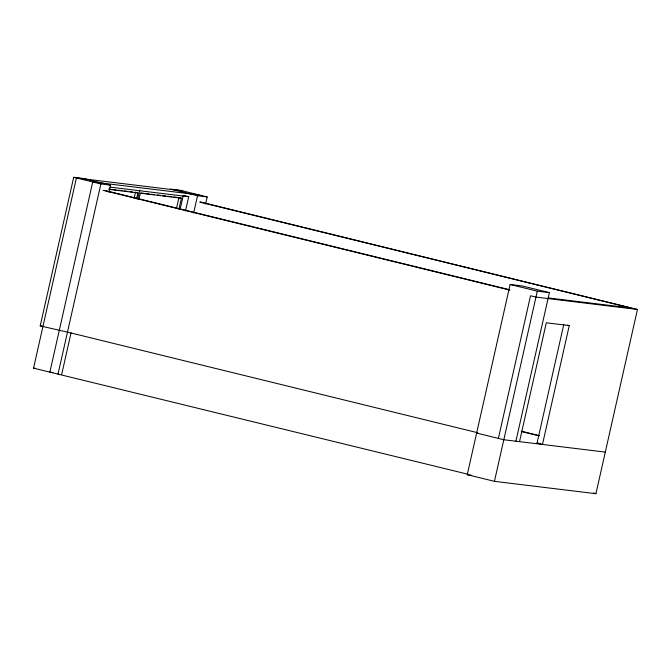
<?xml version="1.0" encoding="UTF-8"?>
<svg xmlns="http://www.w3.org/2000/svg" width="671" height="671" viewBox="0 0 671 671"><rect width="100%" height="100%" fill="white"/><g stroke="black" fill="none" stroke-linecap="round" stroke-linejoin="round"><path stroke-width="1.01" d="M71.26 333.017L40.21 325.88L73.693 177.295L83.355 178.469L110.539 185.137L108.937 192.267M468.031 474.271L33.55 368.144L76.41 177.958L182.73 190.908M58.016 374.15L100.876 183.963L110.539 185.137M61.64 374.594L71.017 332.984L477.794 432.761M134.108 198.247L135.45 192.3M136.557 198.851L137.891 192.896L135.173 192.233M137.756 199.01L139.769 190.078M138.972 199.144L140.314 193.189L181.388 198.197L178.931 209.109M176.481 208.505L178.939 197.593M180.138 209.26L183.258 195.395M185.506 210.904L188.702 196.704L183.904 195.529M193.625 213.034L197.526 195.731L207.188 196.913L205.586 204.034M200.184 201.912L637.45 309.465L595.932 493.705L494.443 481.342L467.259 474.674L510.119 284.487L522.206 285.963L549.39 292.631L515.898 441.216M498.385 438.406L530.526 295.768L535.961 297.102L637.45 309.465M494.443 481.342L537.303 291.155L549.39 292.631M519.522 441.652L546.311 322.785L569.268 325.586L542.478 444.454L537.043 443.12L563.833 324.252M199.035 194.909L92.724 181.958L49.864 372.145L52.959 372.522M110.002 187.117L188.702 196.704M108.744 189.046L110.799 189.297M112.854 189.549L115.94 189.927M117.987 190.17L122.097 190.673M124.152 190.925L127.23 191.302M129.285 191.545L132.372 191.923M140.944 192.971L144.03 193.34M146.077 193.592L149.163 193.969M151.218 194.221L154.296 194.598M157.375 194.967L160.453 195.345M162.508 195.596L165.594 195.974M167.649 196.217L171.751 196.72M173.806 196.972L176.884 197.349M109.138 189.398L137.891 192.896M548.14 297.916L631.017 308.006L199.79 202.114M40.21 325.88L42.139 326.114M33.55 368.144L35.613 368.396M537.043 443.12L540.138 443.497M605.301 452.103L503.82 439.74L476.636 433.072M467.259 474.674L471.126 475.152M207.188 196.913L180.013 190.245L170.342 189.063L197.526 195.731M178.671 197.526L181.388 198.197M73.693 177.295L100.876 183.963M510.119 284.487L537.303 291.155M104.542 190.388L509.306 289.662M103.141 190.346L509.935 290.124M567.456 325.141L569.268 325.586M521.3 431.201L539.618 435.697M521.384 431.52L538.662 435.756M593.667 492.925L595.932 493.705"/></g></svg>
